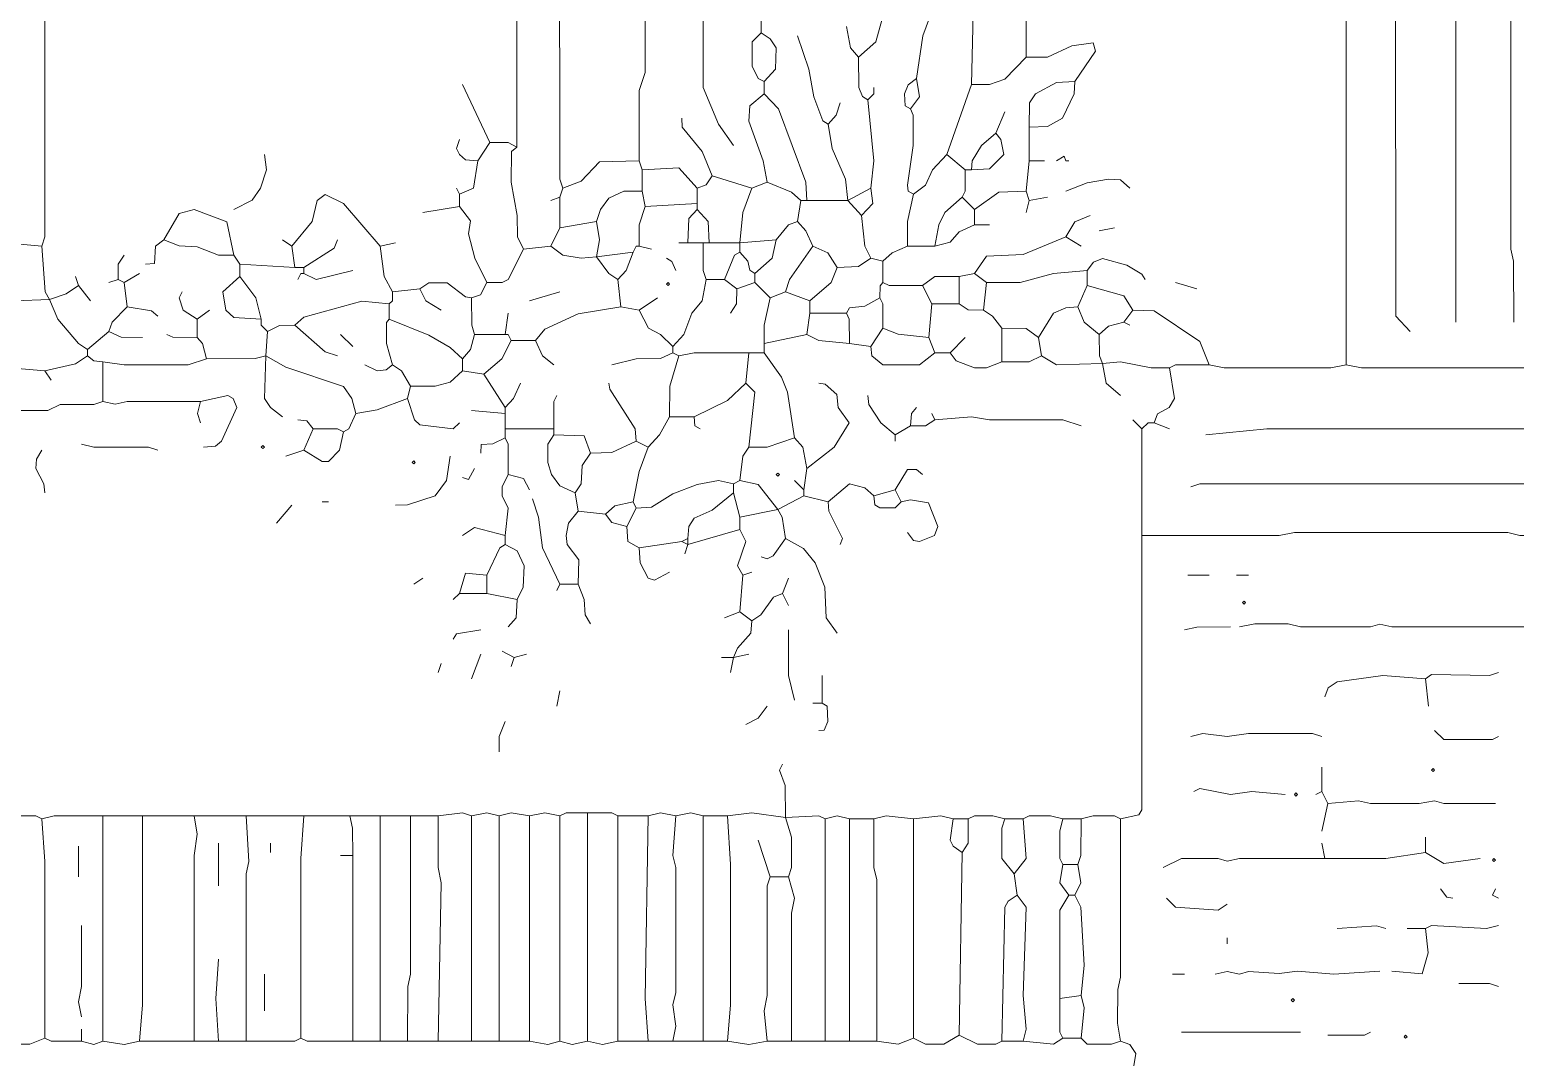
# Model space of a CAD drawing. Header units: millimetres. Extents: x 11 to 20000, y -4 to 8232.
# Drawn here: x 14600 to 16439, y 2940 to 4212 of the extents above; entities that cross this region are included whole.
import ezdxf

# ---------------------------------------------------------------- set-up
doc = ezdxf.new("R2010")
doc.units = ezdxf.units.MM
for name, color, linetype, lineweight, true_color in [('ARCHITECTURE', 7, 'Continuous', 13, 0x000000), ('MASONRY_AND_ARCH', 7, 'Continuous', 13, 0x000000), ('PLANTING', 7, 'Continuous', 13, 0x000000)]:
    doc.layers.add(name, color=color, linetype=linetype, lineweight=lineweight, true_color=true_color)

msp = doc.modelspace()

# ---------------------------------------------------------------- linework, layer by layer
at = {"layer": 'ARCHITECTURE', "color": 7, "lineweight": 13, "true_color": 0x000000}
for points in [[(16229.25905, 3797.13382), (16229.26742, 5693.81606), (16236.80837, 5707.69468), (16255.65611, 5712.51505), (16274.50984, 5701.35747)], [(16436.65158, 3849.925), (16436.50385, 3925.33937), (16432.88733, 3940.42274), (16432.88733, 4347.66256), (16436.65158, 4370.28699), (16432.88733, 4415.53586), (16432.88733, 5252.63993), (16436.64468, 5271.49321), (16436.65158, 5561.83971), (16432.88733, 5584.46414), (16432.87896, 5693.81606)], [(16365.00566, 5652.33778), (16365.00566, 3849.925)], [(15471.3405, 4068.62704), (15452.48869, 4095.02262), (15433.64095, 4140.27149), (15433.63688, 5527.90351)], [(15833.33145, 5531.67421), (15833.48066, 5463.8009), (15840.87477, 5444.94762), (15840.87477, 5245.09762), (15829.56256, 5226.24434), (15833.33145, 4177.9793)], [(15260.181, 4015.8371), (15256.41674, 4027.14932), (15255.20566, 5003.76425), (15226.24434, 5021.57466), (15154.59989, 5051.7345), (15086.72658, 5074.35894), (14943.43891, 5112.9741), (14747.36007, 5146.91075), (14570.13575, 5158.37104)], [(16289.59276, 5101.80995), (16290.79695, 3857.46606), (16308.44649, 3838.61278)], [(14615.38462, 3944.19265), (14619.14887, 3955.50554), (14619.30362, 5075.41437), (14630.46753, 5086.57262), (14630.46753, 5090.3431), (14702.1112, 5090.34966), (14766.21459, 5082.95667)], [(15354.45136, 4049.77376), (15354.59774, 4136.50034), (15361.98405, 4159.12477), (15361.99095, 5049.02002)], [(15199.84729, 4966.06335), (15207.38416, 4943.43891), (15203.76765, 4917.04333), (15202.86459, 4066.36505)], [(16059.57579, 3797.13382), (16078.43326, 3793.36391), (16210.40724, 3793.37014), (16229.25905, 3797.13382)], [(16779.79072, 3797.13382), (16764.70588, 3793.36391), (16248.11652, 3793.37014), (16229.25905, 3797.13382)], [(16055.80882, 3710.40724), (16131.22172, 3717.94208), (17224.73416, 3717.9552), (17236.04638, 3721.71946)], [(16036.95136, 3646.30509), (16048.26357, 3650.06878), (17205.88235, 3650.0819), (17217.19457, 3653.84615)], [(17202.10973, 3589.74333), (16926.84955, 3589.7371), (16904.22511, 3585.97285), (16843.8914, 3586.12059), (16828.80656, 3589.7371), (16530.92195, 3589.7371), (16508.29751, 3585.97285), (16444.19118, 3586.12059), (16429.11199, 3589.7371), (16165.15837, 3589.7371), (16146.30656, 3585.97907), (15976.62138, 3585.97285)]]:
    msp.add_lwpolyline(points, dxfattribs=at)
at = {"layer": 'MASONRY_AND_ARCH', "color": 7, "lineweight": 13, "true_color": 0x000000}
for points in [[(16093.51244, 3536.95351), (16108.59729, 3536.95351)], [(16693.05995, 3469.07998), (16670.43552, 3469.07998), (16598.79525, 3469.07998), (16561.08597, 3469.07998), (16546.00113, 3469.07998), (16515.8371, 3476.61493), (16459.27602, 3472.85068), (16285.82014, 3472.8569), (16270.74095, 3476.325), (16259.42873, 3473.00532), (16172.69796, 3472.8569), (16157.61878, 3476.47342), (16116.13688, 3476.61493), (16097.28507, 3472.85068)], [(16202.86765, 3386.12342), (16206.79072, 3397.42941), (16217.94683, 3404.82274), (16274.50792, 3412.5129), (16327.30204, 3408.74785)], [(16327.30204, 3408.74785), (16334.84853, 3414.04219), (16406.48756, 3412.52534), (16417.79977, 3416.28959)], [(16331.069, 3374.8112), (16327.30204, 3408.74785)], [(16036.95136, 3337.10407), (16052.0362, 3340.87455), (16082.20023, 3337.10407), (16108.59729, 3340.86833), (16187.78281, 3340.86833), (16199.09502, 3337.10407)], [(16338.61425, 3344.64581), (16349.92647, 3333.48824), (16410.25045, 3333.48133), (16417.79977, 3337.10407)], [(16199.09502, 3269.23077), (16199.09502, 3299.39695)], [(16199.09502, 3269.23077), (16191.55543, 3265.46029)], [(16199.09502, 3269.23077), (16206.63462, 3254.14808)], [(16206.63462, 3254.14808), (16199.09502, 3220.21143)], [(16414.02715, 3254.14808), (16349.92647, 3254.29581), (16338.61425, 3257.76391), (16319.75679, 3254.15498), (16259.42873, 3254.29581), (16244.34389, 3257.76391), (16206.63462, 3254.14808)], [(14690.79898, 3239.06459), (14690.79898, 2960.03043)], [(14736.04785, 2960.03043), (14739.8121, 3005.2793), (14739.819, 3239.06482)], [(14803.92115, 3239.06482), (14807.69231, 3216.44016), (14803.92805, 3190.04525), (14803.92115, 2960.03043)], [(14868.02455, 2960.03043), (14868.03145, 3167.42081), (14871.49887, 3182.50351), (14868.02455, 3239.06482)], [(14935.89785, 2963.8009), (14935.90475, 3186.27477), (14939.66776, 3239.06482)], [(15033.93665, 3239.06482), (15033.93665, 2960.03043)], [(15067.8733, 2960.03043), (15068.02104, 3027.90373), (15071.63756, 3042.98643), (15071.64446, 3239.06482)], [(15105.58111, 3239.06482), (15105.72896, 3174.96256), (15109.35102, 3156.1086), (15105.58111, 2960.03043)], [(15147.05882, 2960.03043), (15147.05882, 3239.06459)], [(15180.99548, 3239.06459), (15180.99548, 2960.03043)], [(15218.70475, 3239.06459), (15218.70475, 2960.03043)], [(15256.40837, 2960.03043), (15256.40837, 3239.06459)], [(15290.34502, 3242.83586), (15290.34502, 2960.03043)], [(15328.0543, 2960.03043), (15328.0543, 3239.06459)], [(15365.76357, 2960.03043), (15361.99095, 3012.82025), (15365.76357, 3239.06459)], [(15399.70023, 3239.06459), (15396.22308, 3190.04525), (15399.69186, 3174.96256), (15399.69186, 3020.36199), (15396.22308, 3005.2793), (15399.69186, 2978.8836), (15395.9276, 2960.03043)], [(15433.63688, 3239.06459), (15433.63688, 2960.03043)], [(15463.8009, 3239.06459), (15467.57353, 3178.73303), (15467.56516, 3005.2793), (15463.8009, 2960.03043)], [(15535.44683, 3237.17975), (15542.83869, 3212.66968), (15542.83869, 3174.96256), (15539.2138, 3163.65034)], [(14615.38462, 3235.29412), (14619.14887, 3182.50351), (14619.15577, 2963.8009)], [(15584.46267, 2960.03043), (15584.46267, 3235.29412)], [(15614.63235, 3235.29412), (15614.63235, 2960.03043)], [(15644.79638, 3235.29412), (15644.94412, 3174.96256), (15648.56063, 3159.87907), (15648.569, 2960.03043)], [(15693.81787, 2963.8009), (15693.81787, 3235.29412)], [(15818.25226, 3167.42081), (15833.17817, 3186.27477), (15829.56448, 3235.29412)], [(15950.22624, 2960.03043), (15946.45362, 2982.65486), (15946.60283, 3024.13247), (15950.21934, 3039.21595), (15950.22624, 3235.29412)], [(14660.63348, 3163.65034), (14660.63348, 3201.35747)], [(14834.0879, 3205.12794), (14834.0879, 3152.33812)], [(14898.19005, 3205.12794), (14898.19005, 3193.81572)], [(15501.51018, 3208.89921), (15516.58937, 3163.65034)], [(16199.09502, 3205.12794), (16202.86765, 3186.27477)], [(16327.30204, 3193.81572), (16327.30204, 3212.66968)], [(15000, 3190.04525), (14984.91663, 3190.04525)], [(15000, 3190.04525), (15000, 2960.03043)], [(15750.37896, 2967.57138), (15754.14593, 3193.81572)], [(16003.01471, 3174.96256), (16025.63914, 3186.12704), (16070.88801, 3186.12704), (16082.20023, 3182.79977), (16097.28507, 3186.26855), (16202.86765, 3186.27477)], [(16327.30204, 3193.81572), (16278.28054, 3186.42251), (16202.86765, 3186.27477)], [(16327.30204, 3193.81572), (16349.92647, 3180.07873), (16395.17534, 3186.27477)], [(15512.8224, 2960.03043), (15509.05667, 2997.73756), (15512.81403, 3016.59152), (15512.96878, 3152.33812), (15516.58937, 3163.65034)], [(15539.2138, 3163.65034), (15516.58937, 3163.65034)], [(15542.98643, 2960.03043), (15542.99333, 3118.40147), (15546.74525, 3137.25464), (15539.2138, 3163.65034)], [(15818.25226, 3167.42081), (15822.01923, 3141.0259)], [(15878.58032, 3178.73303), (15874.96663, 3156.1086), (15886.12557, 3141.0259)], [(15878.58032, 3178.73303), (15897.43778, 3178.73303)], [(15893.66516, 3141.0259), (15901.05147, 3156.1086), (15897.43778, 3178.73303)], [(16361.23869, 3137.25464), (16353.69344, 3138.45882), (16346.15385, 3148.56686)], [(16414.02715, 3148.56686), (16410.25452, 3141.0259), (16417.79977, 3137.25464)], [(15803.16742, 2960.03043), (15807.09333, 3125.94242), (15810.86312, 3133.47726), (15822.01923, 3141.0259)], [(15822.01923, 3141.0259), (15833.17817, 3125.94242), (15829.56448, 3016.59152), (15833.32738, 2975.11312), (15829.56448, 2960.03043)], [(15886.12557, 3141.0259), (15874.95973, 3122.17195), (15874.81335, 3012.82025)], [(15893.66516, 3141.0259), (15886.12557, 3141.0259)], [(15893.66516, 3141.0259), (15901.05147, 3125.94242), (15904.97738, 3054.29864), (15901.20475, 3016.59152)], [(16006.78733, 3137.25464), (16018.09955, 3126.09706), (16070.88801, 3122.32658), (16082.20023, 3129.71369)], [(14664.40464, 3103.31799), (14664.2569, 3027.90373), (14660.63348, 3009.04977), (14664.40464, 2990.19581)], [(16278.28054, 3099.54751), (16266.96833, 3103.02183), (16217.94683, 3099.54751)], [(16285.82014, 3046.7569), (16323.16765, 3043.35509), (16330.77489, 3069.38133), (16327.30204, 3099.54751)], [(16304.6776, 3099.54751), (16327.30204, 3099.54751)], [(16417.79977, 3103.31799), (16402.71493, 3099.55373), (16334.84853, 3103.17025), (16327.30204, 3099.54751)], [(16082.20023, 3080.69355), (16082.20023, 3088.23529)], [(14834.0879, 3061.84038), (14830.61222, 3012.82025), (14834.0879, 2960.03043)], [(14890.64898, 3042.98643), (14890.64898, 2997.73756)], [(16014.32692, 3042.98643), (16029.41176, 3042.98643)], [(16270.74095, 3046.7569), (16214.17986, 3042.98643), (16168.931, 3046.75068), (16146.30656, 3044.03586), (16108.59729, 3046.60226), (16097.28507, 3043.28258), (16082.20023, 3046.60226), (16067.12104, 3042.98643)], [(15901.20475, 3016.59152), (15874.81335, 3012.82025)], [(15901.20475, 3016.59152), (15904.97738, 3001.50803), (15901.20475, 2963.8009)], [(16417.79977, 3027.90373), (16406.48756, 3031.52647), (16368.77828, 3031.67421)], [(15874.81335, 3012.82025), (15874.95973, 2971.34887), (15878.58032, 2963.8009)], [(14570.13575, 2960.03043), (14577.68371, 2956.4069), (14600.30124, 2956.40769), (14619.15577, 2963.8009)], [(14619.15577, 2963.8009), (14626.70373, 2960.17817), (14664.40464, 2960.03043)], [(14664.40464, 2975.11312), (14664.40464, 2960.03043)], [(14690.79898, 2960.03043), (14679.48676, 2956.26606), (14664.40464, 2960.03043)], [(14736.04785, 2960.03043), (14717.19457, 2956.25916), (14690.79898, 2960.03043)], [(14736.04785, 2960.03043), (14803.92115, 2960.03043)], [(14834.0879, 2960.03043), (14803.92115, 2960.03043)], [(14868.02455, 2960.03043), (14834.0879, 2960.03043)], [(14868.02455, 2960.03043), (14928.34864, 2960.17817), (14935.89785, 2963.8009)], [(14935.89785, 2963.8009), (14943.44581, 2960.17817), (15000, 2960.03043)], [(15000, 2960.03043), (15033.93665, 2960.03043)], [(15067.8733, 2960.03043), (15033.93665, 2960.03043)], [(15067.8733, 2960.03043), (15105.58111, 2960.03043)], [(15147.05882, 2960.03043), (15105.58111, 2960.03043)], [(15147.05882, 2960.03043), (15180.99548, 2960.03043)], [(15180.99548, 2960.03043), (15218.70475, 2960.03043)], [(15256.40837, 2960.03043), (15241.32919, 2956.25916), (15218.70475, 2960.03043)], [(15256.40837, 2960.03043), (15271.49321, 2956.25916), (15290.34502, 2960.03043)], [(15328.0543, 2960.03043), (15309.20249, 2956.25916), (15290.34502, 2960.03043)], [(15328.0543, 2960.03043), (15365.76357, 2960.03043)], [(15395.9276, 2960.03043), (15365.76357, 2960.03043)], [(15395.9276, 2960.03043), (15433.63688, 2960.03043)], [(15433.63688, 2960.03043), (15463.8009, 2960.03043)], [(15512.8224, 2960.03043), (15490.19796, 2956.25916), (15463.8009, 2960.03043)], [(15512.8224, 2960.03043), (15542.98643, 2960.03043)], [(15542.98643, 2960.03043), (15584.46267, 2960.03043)], [(15584.46267, 2960.03043), (15614.63235, 2960.03043)], [(15614.63235, 2960.03043), (15648.569, 2960.03043)], [(15693.81787, 2963.8009), (15674.96041, 2956.40769), (15648.569, 2960.03043)], [(15750.37896, 2967.57138), (15731.52149, 2956.4138), (15708.89706, 2956.40769), (15693.81787, 2963.8009)], [(15803.16742, 2960.03043), (15795.61946, 2956.4069), (15773.00339, 2956.4069), (15750.37896, 2967.57138)], [(15803.16742, 2960.03043), (15829.56448, 2960.03043)], [(15829.56448, 2960.03043), (15867.2681, 2956.4138), (15878.58032, 2963.8009)], [(15901.20475, 2963.8009), (15878.58032, 2963.8009)], [(15901.20475, 2963.8009), (15908.75407, 2956.4138), (15938.91403, 2956.4069), (15950.22624, 2960.03043)], [(15960.33428, 2892.16335), (15968.91787, 2944.94695), (15961.53156, 2956.10452), (15950.22624, 2960.03043)], [(16172.69796, 2971.34265), (16025.63914, 2971.34265)], [(16259.42873, 2971.34265), (16251.87941, 2967.71912), (16206.63462, 2967.57138)]]:
    msp.add_lwpolyline(points, dxfattribs=at)
for points in [[(16101.05577, 3503.01663), (16102.94118, 3504.90192), (16104.82658, 3503.01663), (16102.94118, 3501.13122)], [(16334.84163, 3295.6259), (16336.72704, 3297.51131), (16338.61233, 3295.6259), (16336.72704, 3293.74061)], [(16165.15837, 3265.46007), (16167.04378, 3267.34536), (16168.92907, 3265.46007), (16167.04378, 3263.57466)], [(16410.25645, 3184.38914), (16412.14174, 3186.27455), (16414.02715, 3184.38914), (16412.14174, 3182.50373)], [(16161.38767, 3010.93518), (16163.27296, 3012.82048), (16165.15837, 3010.93518), (16163.27296, 3009.04977)], [(16300.90498, 2965.68631), (16302.79038, 2967.57161), (16304.67568, 2965.68631), (16302.79038, 2963.8009)]]:
    msp.add_lwpolyline(points, close=True, dxfattribs=at)
at = {"layer": 'PLANTING', "color": 7, "lineweight": 13, "true_color": 0x000000}
for points in [[(15765.45814, 4317.49581), (15769.23077, 4302.41369), (15765.45814, 4144.04265)], [(15505.27715, 4208.1448), (15505.42636, 4283.4052), (15509.04977, 4287.33032)], [(15625.94457, 4177.9793), (15647.36346, 4196.83258), (15660.9362, 4245.8526), (15686.27262, 4279.78925)], [(15716.44231, 4234.54038), (15705.27647, 4204.37364), (15697.58484, 4151.58371)], [(15625.94457, 4177.9793), (15615.82817, 4189.29152), (15610.85973, 4215.68586)], [(15505.27715, 4208.1448), (15494.12104, 4196.83258), (15494.11414, 4166.66708), (15501.64819, 4151.73835), (15509.04977, 4147.81256)], [(15505.27715, 4208.1448), (15516.58529, 4200.59683), (15523.97851, 4189.29152), (15522.92907, 4162.89593), (15509.04977, 4147.81256)], [(15550.52602, 4204.37364), (15564.56143, 4162.89593), (15570.43846, 4128.95928), (15581.89152, 4098.94774), (15588.23529, 4095.02262)], [(15833.33145, 4177.9793), (15859.72851, 4178.12715), (15889.89253, 4191.86414), (15916.13631, 4195.62183), (15918.99751, 4185.52036), (15893.66516, 4147.81256)], [(15625.94457, 4177.9793), (15626.09095, 4140.27149), (15630.76244, 4129.11391), (15637.25679, 4125.18812)], [(15833.33145, 4177.9793), (15806.94005, 4150.68857), (15788.08258, 4144.1905), (15765.45814, 4144.04265)], [(15169.68326, 4072.39819), (15135.74661, 4144.04265)], [(15509.04977, 4147.81256), (15509.04977, 4132.73043)], [(15644.79638, 4140.27149), (15644.79638, 4132.73043), (15637.25679, 4125.18812)], [(15690.04525, 4113.8759), (15683.70147, 4117.8017), (15682.65204, 4132.73043), (15687.33043, 4143.89423), (15697.58484, 4151.58371)], [(15690.04525, 4113.8759), (15701.20419, 4128.95928), (15697.58484, 4151.58371)], [(15735.29412, 4057.31482), (15765.45814, 4144.04265)], [(15893.66516, 4147.81256), (15871.04072, 4146.75645), (15844.65204, 4132.57545), (15837.25735, 4121.41821), (15837.10407, 4091.25147)], [(15893.66516, 4147.81256), (15892.60882, 4132.73043), (15878.43394, 4102.57059), (15859.72851, 4092.30192), (15837.10407, 4091.25147)], [(15512.8224, 4023.37817), (15508.00034, 4049.77376), (15490.20204, 4098.79378), (15491.40068, 4117.64706), (15509.04977, 4132.73043)], [(15561.83824, 4000.75373), (15560.79152, 4023.37817), (15526.70577, 4113.8759), (15509.04977, 4132.73043)], [(15603.32014, 4121.41821), (15598.3517, 4106.33484), (15588.23529, 4095.02262)], [(15641.02376, 4015.8371), (15644.78948, 4049.77376), (15637.25679, 4125.18812)], [(15407.23982, 4102.56369), (15407.53529, 4091.25147), (15432.57907, 4061.08597), (15444.9491, 4030.92048)], [(15690.04525, 4113.8759), (15693.66867, 4106.32862), (15693.66867, 4068.62704), (15686.281, 4019.60826), (15687.47127, 4012.22093), (15693.81787, 4008.29604)], [(15806.94005, 4110.106), (15795.62783, 4083.71041)], [(15612.74321, 4000.75373), (15609.80339, 4027.14932), (15593.0629, 4064.85713), (15588.23529, 4095.02262)], [(15765.45814, 4038.46154), (15766.65814, 4049.77376), (15777.82817, 4068.62704), (15795.62783, 4083.71041)], [(15765.45814, 4038.46154), (15788.08258, 4039.66606), (15805.72624, 4057.31482), (15801.97715, 4076.16244), (15795.62783, 4083.71041)], [(15837.10407, 4049.77376), (15837.10407, 4091.25147)], [(15154.59989, 4049.77376), (15139.51776, 4050.97828), (15132.13009, 4057.32172), (15128.50803, 4064.85645), (15131.97545, 4076.16934)], [(15154.59989, 4049.77376), (15169.68326, 4072.39819)], [(15202.86459, 4066.36505), (15192.41957, 4072.16131), (15169.68326, 4072.39819)], [(15202.86459, 4066.36505), (15196.34536, 4060.99038), (15196.2267, 4023.37817), (15203.47217, 3981.90045), (15203.76765, 3955.50486), (15211.1595, 3940.42274)], [(14852.94118, 3989.44152), (14875.41787, 4000.90871), (14885.82839, 4015.8371), (14893.22161, 4038.46154), (14890.64898, 4057.31482)], [(15131.97545, 4008.29604), (15149.6259, 4015.98518), (15154.59989, 4049.77376)], [(15354.45136, 4049.77376), (15305.42986, 4048.56923), (15282.79853, 4024.43484), (15260.181, 4015.8371)], [(15354.45136, 4049.77376), (15358.21833, 4038.46154)], [(15735.29412, 4057.31482), (15717.49729, 4038.46154), (15708.74378, 4019.60826), (15693.81787, 4008.29604)], [(15735.29412, 4057.31482), (15757.91855, 4038.46154)], [(15837.10407, 4049.77376), (15833.33145, 4012.06595)], [(15837.10407, 4049.77376), (15855.95588, 4049.77376)], [(15871.04072, 4049.77376), (15880.46946, 4055.42986), (15882.35294, 4049.77376), (15886.12557, 4049.77376)], [(15426.09163, 4015.8371), (15403.46312, 4041.02794), (15358.21833, 4038.46154)], [(15358.21833, 4038.46154), (15358.21833, 4012.06595)], [(15444.9491, 4030.92048), (15437.39977, 4019.76222), (15426.09163, 4015.8371)], [(15444.9491, 4030.92048), (15493.96493, 4015.8371)], [(15754.14593, 4004.52489), (15757.77081, 4012.07285), (15757.91855, 4038.46154)], [(15765.45814, 4038.46154), (15757.91855, 4038.46154)], [(15961.53846, 4015.8371), (15950.22624, 4025.94514), (15935.1414, 4027.00124), (15908.75, 4022.32274), (15882.35294, 4012.06595)], [(14924.58563, 3944.19265), (14949.78269, 3974.35939), (14955.95532, 4000.74751), (14966.06335, 4007.99265), (14988.68778, 3996.83541), (15033.93665, 3944.19265)], [(15131.97545, 4008.29604), (15128.20554, 4015.8371)], [(15131.97545, 4008.29604), (15131.97545, 3993.21267)], [(15256.40837, 4004.52489), (15260.181, 4015.8371)], [(15358.21833, 4012.06595), (15335.59389, 4011.9181), (15316.88982, 4003.46821), (15306.4793, 3989.44152), (15301.65724, 3974.35939)], [(15361.99095, 3993.21267), (15358.21833, 4012.06595)], [(15426.09163, 4015.8371), (15426.09163, 3996.98382)], [(15478.88575, 3947.9638), (15482.80192, 3985.67161), (15493.96493, 4015.8371)], [(15512.8224, 4023.37817), (15493.96493, 4015.8371)], [(15554.29864, 4000.75373), (15542.98643, 4011.01052), (15512.8224, 4023.37817)], [(15612.74321, 4000.75373), (15641.02376, 4015.8371)], [(15629.71154, 3981.90045), (15643.59219, 3996.98382), (15641.02376, 4015.8371)], [(15686.27262, 3944.19265), (15686.42183, 3974.35939), (15693.81787, 4008.29604)], [(15833.33145, 4012.06595), (15799.3948, 4011.00984), (15769.23077, 3989.44152)], [(15837.10407, 4000.75373), (15833.33145, 4012.06595)], [(14766.21459, 3951.73495), (14785.21561, 3984.61493), (14803.92115, 3989.29367), (14844.20158, 3974.20441), (14852.94118, 3932.88043)], [(15086.72658, 3985.67161), (15131.97545, 3993.21267)], [(15131.97545, 3993.21267), (15145.64615, 3975.19457), (15143.43541, 3959.27602), (15150.98473, 3929.11052), (15165.9121, 3898.94378)], [(15245.09615, 4000.75373), (15256.40837, 4004.52489)], [(15256.40837, 4004.52489), (15256.40837, 3966.81708)], [(15361.99095, 3993.21267), (15354.59774, 3970.58824), (15354.45136, 3944.19265)], [(15361.99095, 3993.21267), (15426.09163, 3996.98382)], [(15414.77941, 3947.9638), (15415.83722, 3978.1293), (15426.09163, 3989.44152)], [(15426.09163, 3989.44152), (15426.09163, 3996.98382)], [(15441.17647, 3947.9638), (15439.97229, 3974.35939), (15426.09163, 3989.44152)], [(15554.29864, 4000.75373), (15550.52602, 3974.35939)], [(15554.29864, 4000.75373), (15561.83824, 4000.75373)], [(15612.74321, 4000.75373), (15561.83824, 4000.75373)], [(15612.74321, 4000.75373), (15629.71154, 3981.90045)], [(15720.20928, 3944.19265), (15725.03824, 3970.58824), (15732.5793, 3985.67161), (15754.14593, 4004.52489)], [(15754.14593, 4004.52489), (15769.23077, 3989.44152)], [(15769.23077, 3970.58824), (15769.23077, 3989.44152)], [(15837.10407, 4000.75373), (15833.33145, 3985.67161)], [(15859.72851, 4004.52489), (15837.10407, 4000.75373)], [(15256.40837, 3966.81708), (15301.65724, 3974.35939)], [(15301.65724, 3930.99548), (15305.42986, 3951.73495), (15301.65724, 3974.35939)], [(15524.13462, 3951.73495), (15539.36437, 3970.4336), (15550.52602, 3974.35939)], [(15569.38348, 3944.19265), (15560.78326, 3963.04649), (15550.52602, 3974.35939)], [(15641.02376, 3929.11052), (15633.6319, 3944.19265), (15629.71154, 3981.90045)], [(15912.51697, 3981.90045), (15893.67206, 3974.20441), (15882.35294, 3955.50486)], [(15245.09615, 3944.19265), (15256.40837, 3966.81708)], [(15720.20928, 3944.19265), (15739.05837, 3949.16143), (15750.52534, 3961.84932), (15769.23077, 3970.58824)], [(15769.23077, 3970.58824), (15788.08258, 3970.58824)], [(15882.35294, 3955.50486), (15829.56448, 3933.93088), (15784.31561, 3931.67658), (15769.23077, 3910.256)], [(15901.20475, 3944.19265), (15882.35294, 3955.50486)], [(15923.82919, 3963.04717), (15942.68665, 3966.81708)], [(14570.13575, 3947.9638), (14615.38462, 3944.19265)], [(14615.38462, 3944.19265), (14619.37817, 3887.56459), (14624.81188, 3878.20554)], [(14766.21459, 3951.73495), (14756.10656, 3944.0448), (14754.53371, 3922.77296), (14743.59016, 3921.56821)], [(14766.21459, 3951.73495), (14785.06787, 3944.34106), (14807.69231, 3943.1431), (14834.0879, 3933.02885), (14852.94118, 3932.88043)], [(14924.58563, 3944.19265), (14913.27342, 3951.73495)], [(14924.58563, 3944.19265), (14928.35554, 3917.7983)], [(14981.14672, 3951.73495), (14977.22093, 3941.47817), (14939.66776, 3917.7983)], [(15033.93665, 3944.19265), (15052.78993, 3947.9638)], [(15033.93665, 3944.19265), (15038.76425, 3906.48609), (15049.02002, 3887.63156)], [(15165.9121, 3898.94378), (15184.7681, 3899.09876), (15192.30079, 3902.86957), (15211.1595, 3940.42274)], [(15245.09615, 3944.19265), (15211.1595, 3940.42274)], [(15245.09615, 3944.19265), (15260.181, 3933.03541), (15282.80543, 3929.25837), (15301.65724, 3930.99548)], [(15301.65724, 3930.99548), (15346.90611, 3936.65158)], [(15328.0543, 3902.71493), (15338.1707, 3914.02715), (15346.90611, 3936.65158)], [(15354.45136, 3944.19265), (15350.67873, 3944.19265), (15346.90611, 3936.65158)], [(15354.45136, 3944.19265), (15369.53054, 3940.42274)], [(15414.77941, 3947.9638), (15403.46719, 3947.9638)], [(15414.77941, 3947.9638), (15433.63688, 3947.9638)], [(15441.17647, 3947.9638), (15433.63688, 3947.9638)], [(15437.40385, 3902.71493), (15433.78326, 3914.02715), (15433.63688, 3947.9638)], [(15441.17647, 3947.9638), (15478.88575, 3947.9638)], [(15478.88575, 3936.65158), (15472.3914, 3932.72647), (15460.02828, 3902.71493)], [(15478.88575, 3947.9638), (15524.13462, 3951.73495)], [(15478.88575, 3936.65158), (15478.88575, 3947.9638)], [(15478.88575, 3936.65158), (15488.99242, 3925.33937), (15491.39378, 3914.18179), (15497.73756, 3910.256)], [(15497.73756, 3910.256), (15519.15781, 3929.11052), (15524.13462, 3951.73495)], [(15569.38348, 3944.19265), (15540.41244, 3902.71493), (15535.44683, 3887.63156)], [(15569.38348, 3944.19265), (15588.08756, 3935.59491), (15599.54751, 3917.7983)], [(15686.27262, 3944.19265), (15667.42081, 3935.59559), (15656.1086, 3925.33937)], [(15686.27262, 3944.19265), (15720.20928, 3944.19265)], [(14717.19457, 3932.88043), (14709.80826, 3921.56821), (14709.65351, 3902.71493)], [(14860.48224, 3921.56821), (14852.94118, 3932.88043)], [(14860.48224, 3921.56821), (14928.35554, 3917.7983)], [(14860.48224, 3921.56821), (14860.48224, 3906.48609)], [(14939.66776, 3917.7983), (14928.35554, 3917.7983)], [(14939.66776, 3910.256), (14939.66776, 3917.7983)], [(15328.0543, 3902.71493), (15316.88982, 3910.2629), (15301.65724, 3930.99548)], [(15399.70023, 3914.02715), (15394.73733, 3925.18473), (15388.38801, 3929.11052)], [(15599.54751, 3917.7983), (15591.85735, 3898.94446), (15565.61086, 3876.31934)], [(15641.02376, 3929.11052), (15625.94457, 3918.85441), (15599.54751, 3917.7983)], [(15656.1086, 3925.33937), (15641.02376, 3929.11052)], [(15656.1086, 3925.33937), (15656.1086, 3898.94378)], [(15908.75, 3914.02715), (15916.43733, 3924.28269), (15927.60181, 3928.81403), (15957.76584, 3920.37093), (15976.46719, 3909.20679), (15980.39027, 3902.71493)], [(14660.63348, 3895.17387), (14656.86233, 3906.48609)], [(14698.34129, 3898.94378), (14709.65351, 3902.71493)], [(14717.19457, 3898.94378), (14709.65351, 3902.71493)], [(14717.19457, 3898.94378), (14736.04785, 3910.256)], [(14720.96572, 3868.77828), (14717.19457, 3898.94378)], [(14886.87783, 3853.69491), (14852.94118, 3855.94921), (14842.83314, 3865.00781), (14839.20962, 3887.48371), (14860.48224, 3906.48609)], [(14886.87783, 3853.69491), (14880.23167, 3880.0905), (14860.48224, 3906.48609)], [(14939.66776, 3910.256), (14935.89785, 3910.256), (14932.1267, 3902.71493)], [(14939.66776, 3910.256), (14954.75113, 3902.86957), (15000, 3914.02715)], [(15147.05882, 3880.0905), (15139.51086, 3881.29502), (15116.89333, 3898.78982), (15094.26889, 3898.78982), (15082.95667, 3891.40271)], [(15165.9121, 3898.94378), (15158.2233, 3884.01561), (15147.05882, 3880.0905)], [(15328.0543, 3902.71493), (15331.82692, 3868.77828)], [(15437.40385, 3902.71493), (15432.43133, 3876.31934), (15419.60837, 3861.23722), (15409.81244, 3834.84163), (15395.9276, 3819.75826)], [(15437.40385, 3902.71493), (15460.02828, 3902.71493)], [(15475.11312, 3891.40271), (15460.02828, 3902.71493)], [(15497.73756, 3898.94378), (15475.11312, 3891.40271)], [(15497.73756, 3898.94378), (15497.73756, 3910.256)], [(15497.73756, 3898.94378), (15516.58937, 3880.0905)], [(15656.1086, 3898.94378), (15652.48518, 3895.01889), (15652.33597, 3880.0905)], [(15705.13009, 3895.17387), (15663.65656, 3895.32172), (15656.1086, 3898.94378)], [(15750.37896, 3906.48609), (15720.20928, 3906.33111), (15705.13009, 3895.17387)], [(15750.37896, 3906.48609), (15769.23077, 3910.256)], [(15750.37896, 3906.48609), (15750.37896, 3872.54943)], [(15784.31561, 3898.94378), (15769.23077, 3910.256)], [(15784.31561, 3898.94378), (15780.54299, 3865.00713)], [(15784.31561, 3898.94378), (15825.79186, 3899.09219), (15867.2681, 3910.10814), (15908.75, 3914.02715)], [(15908.75, 3914.02715), (15908.75, 3895.17387)], [(16018.09955, 3898.94378), (16044.49661, 3891.40271)], [(14624.81188, 3878.20554), (14645.55011, 3885.05238), (14660.63348, 3895.17387)], [(14660.63348, 3895.17387), (14675.71686, 3876.31934)], [(14807.69231, 3853.69491), (14790.03631, 3865.01403), (14785.36335, 3880.08428), (14788.83903, 3887.63156)], [(15049.02002, 3887.63156), (15049.02002, 3876.31934), (15045.24887, 3872.54943)], [(15049.02002, 3887.63156), (15082.95667, 3891.40271)], [(15109.35102, 3865.00713), (15090.64548, 3876.32624), (15082.95667, 3891.40271)], [(15150.82998, 3834.84163), (15147.20656, 3846.15385), (15147.05882, 3880.0905)], [(15218.70475, 3876.31934), (15256.40837, 3887.63156)], [(15354.45136, 3865.00713), (15377.07579, 3880.0905)], [(15467.57353, 3861.23722), (15474.95984, 3872.54943), (15475.11312, 3891.40271)], [(15509.04977, 3823.52941), (15509.19751, 3846.15385), (15516.58937, 3880.0905)], [(15535.44683, 3887.63156), (15516.58937, 3880.0905)], [(15535.44683, 3887.63156), (15565.61086, 3876.31934)], [(15610.85973, 3861.23722), (15614.78563, 3867.58066), (15633.48416, 3869.83495), (15652.33597, 3880.0905)], [(15656.1086, 3842.38269), (15655.96086, 3872.54253), (15652.33597, 3880.0905)], [(15705.13009, 3895.17387), (15716.44231, 3872.54943)], [(15897.43778, 3868.77828), (15908.75, 3895.17387)], [(15965.31109, 3865.00713), (15953.9905, 3882.66346), (15908.75, 3895.17387)], [(14624.81188, 3878.20554), (14581.44796, 3876.31934)], [(14671.9457, 3815.98835), (14660.78122, 3823.53563), (14635.29423, 3853.69491), (14624.81188, 3878.20554)], [(14720.96572, 3868.77828), (14702.26584, 3849.925), (14698.34129, 3838.61278)], [(14720.96572, 3868.77828), (14751.12432, 3863.80984), (14758.67229, 3857.46606)], [(14807.69231, 3853.69491), (14822.77568, 3865.00713)], [(14928.35554, 3846.15385), (14939.66776, 3856.26188), (15011.31222, 3876.17149), (15045.24887, 3872.54943)], [(15045.24887, 3853.69491), (15045.24887, 3872.54943)], [(15192.30769, 3861.23722), (15188.53507, 3834.84163)], [(15226.24434, 3827.30057), (15237.55656, 3841.32658), (15279.03281, 3860.18676), (15331.82692, 3868.77828)], [(15331.82692, 3868.77828), (15354.45136, 3865.00713)], [(15354.45136, 3865.00713), (15365.90995, 3842.53767), (15380.84276, 3834.68699), (15395.9276, 3819.75826)], [(15561.83824, 3834.84163), (15565.61086, 3861.23722)], [(15565.61086, 3861.23722), (15565.61086, 3876.31934)], [(15610.85973, 3861.23722), (15565.61086, 3861.23722)], [(15614.63235, 3823.52941), (15614.48314, 3853.68869), (15610.85973, 3861.23722)], [(15716.44231, 3872.54943), (15712.66968, 3831.07048)], [(15716.44231, 3872.54943), (15750.37896, 3872.54943)], [(15780.54299, 3865.00713), (15761.69118, 3865.1621), (15750.37896, 3872.54943)], [(15780.54299, 3865.00713), (15791.8483, 3857.45984), (15803.16742, 3842.38269)], [(15897.43778, 3868.77828), (15882.35294, 3867.72851), (15867.27647, 3861.08224), (15848.41629, 3831.07048)], [(15897.43778, 3868.77828), (15905.13066, 3849.925), (15923.82919, 3834.84163)], [(15953.99887, 3849.925), (15965.31109, 3865.00713)], [(16059.57579, 3797.13382), (16048.11719, 3826.25011), (15991.70249, 3863.95102), (15965.31109, 3865.00713)], [(14807.69231, 3831.07048), (14807.69231, 3853.69491)], [(14894.41889, 3838.61278), (14886.87783, 3846.15385), (14886.87783, 3853.69491)], [(14928.35554, 3846.15385), (14909.50226, 3845.99921), (14894.41889, 3838.61278)], [(14928.35554, 3846.15385), (14966.06335, 3813.27387), (14981.14672, 3808.44604)], [(15049.02002, 3797.13382), (15041.62545, 3823.52941), (15041.62545, 3849.77002), (15045.24887, 3853.69491)], [(15045.24887, 3853.69491), (15094.26889, 3833.79186), (15120.66324, 3818.70283), (15135.74661, 3804.67613)], [(15656.1086, 3842.38269), (15641.02376, 3819.75826)], [(15656.1086, 3842.38269), (15674.96041, 3834.98971), (15712.66968, 3831.07048)], [(15848.41629, 3831.07048), (15833.33145, 3842.22873), (15803.16742, 3842.38269)], [(15803.16742, 3800.90498), (15803.16742, 3842.38269)], [(15953.99887, 3849.925), (15935.1414, 3844.95622), (15923.82919, 3834.84163)], [(15953.99887, 3849.925), (15961.53846, 3846.15385)], [(14671.9457, 3815.98835), (14698.34129, 3838.61278)], [(14739.819, 3831.07048), (14713.42342, 3831.22545), (14698.34129, 3838.61278)], [(14769.9845, 3834.84163), (14777.53371, 3831.21889), (14807.69231, 3831.07048)], [(14819.00452, 3804.67613), (14814.03609, 3823.52319), (14807.69231, 3831.07048)], [(14892.53394, 3808.44604), (14894.41889, 3838.61278)], [(15000, 3819.75826), (14984.91663, 3834.84163)], [(15135.74661, 3804.67613), (15145.86165, 3815.98835), (15150.82998, 3834.84163)], [(15150.82998, 3834.84163), (15188.53507, 3834.84163)], [(15196.08032, 3827.30057), (15184.61753, 3804.68235), (15162.14219, 3785.82161)], [(15196.08032, 3827.30057), (15192.30769, 3834.84163), (15188.53507, 3834.84163)], [(15226.24434, 3827.30057), (15196.08032, 3827.30057)], [(15226.24434, 3827.30057), (15234.84174, 3808.44672), (15248.86878, 3797.13382)], [(15509.04977, 3823.52941), (15561.83824, 3834.84163)], [(15614.63235, 3823.52941), (15576.92308, 3827.44842), (15561.83824, 3834.84163)], [(15720.20928, 3812.21719), (15712.66968, 3831.07048)], [(15757.91855, 3831.07048), (15739.06674, 3812.21719)], [(15852.18891, 3808.44604), (15848.41629, 3831.07048)], [(15927.60181, 3799.02002), (15923.97839, 3808.37907), (15923.82919, 3834.84163)], [(14619.15577, 3789.59276), (14656.86233, 3798.33857), (14671.9457, 3808.44604)], [(14671.9457, 3815.98835), (14671.9457, 3808.44604)], [(14690.79898, 3800.90498), (14679.49367, 3802.1026), (14671.9457, 3808.44604)], [(14819.00452, 3804.67613), (14879.33959, 3804.82398), (14892.53394, 3808.44604)], [(14913.27342, 3733.03167), (14898.19695, 3744.35011), (14890.80373, 3755.65611), (14892.53394, 3808.44604)], [(15003.77115, 3736.80283), (14998.79581, 3755.65611), (14988.47376, 3770.37704), (14917.04333, 3794.41312), (14892.53394, 3808.44604)], [(15395.9276, 3812.21719), (15380.84276, 3804.83009), (15350.67873, 3804.52771), (15320.51471, 3797.13382)], [(15403.46719, 3808.44604), (15392.30419, 3770.73948), (15392.15498, 3733.03167)], [(15395.9276, 3812.21719), (15395.9276, 3819.75826)], [(15403.46719, 3808.44604), (15395.9276, 3812.21719)], [(15403.46719, 3808.44604), (15422.32466, 3812.06912), (15490.19796, 3812.21719)], [(15486.42534, 3774.50939), (15490.19796, 3812.21719)], [(15490.19796, 3812.21719), (15509.04977, 3812.21719)], [(15509.04977, 3823.52941), (15509.04977, 3812.21719)], [(15546.75905, 3706.63609), (15538.15882, 3763.19717), (15530.48394, 3782.0517), (15509.04977, 3812.21719)], [(15614.63235, 3823.52941), (15641.02376, 3819.75826)], [(15720.20928, 3812.21719), (15701.35747, 3797.2888), (15656.1086, 3797.2888), (15642.2293, 3808.44604), (15641.02376, 3819.75826)], [(15720.20928, 3812.21719), (15739.06674, 3812.21719)], [(15803.16742, 3800.90498), (15784.31561, 3793.51176), (15769.23077, 3793.51176), (15746.61324, 3801.96165), (15739.06674, 3812.21719)], [(15852.18891, 3808.44604), (15837.10407, 3801.05962), (15803.16742, 3800.90498)], [(15852.18891, 3808.44604), (15871.04072, 3797.28224), (15927.60181, 3799.02002)], [(14619.15577, 3789.59276), (14532.42794, 3797.13382)], [(14626.69683, 3778.28054), (14619.15577, 3789.59276)], [(14690.79898, 3800.90498), (14717.19457, 3797.14072), (14796.38009, 3797.14072), (14819.00452, 3804.67613)], [(14690.79898, 3800.90498), (14690.79898, 3751.88495)], [(15015.08337, 3797.13382), (15030.1655, 3789.59898), (15041.47081, 3790.79038), (15049.02002, 3797.13382)], [(15049.02002, 3797.13382), (15060.1845, 3789.58654), (15071.64446, 3770.73948)], [(15135.74661, 3789.59276), (15120.65769, 3775.71414), (15101.80995, 3770.88733), (15071.64446, 3770.73948)], [(15135.74661, 3789.59276), (15135.74661, 3804.67613)], [(15135.74661, 3789.59276), (15162.14219, 3785.82161)], [(16010.55995, 3793.36391), (15987.93552, 3793.51176), (15950.22624, 3800.7569), (15927.60181, 3799.02002)], [(15927.60181, 3799.02002), (15932.42941, 3774.50939), (15950.22624, 3759.42726)], [(16010.55995, 3793.36391), (16016.89536, 3755.65611), (16010.40939, 3744.49853), (15995.62839, 3736.64785), (15991.70249, 3725.49061)], [(16010.55995, 3793.36391), (16018.10645, 3796.98597), (16059.57579, 3797.13382)], [(15067.8733, 3755.65611), (15071.64446, 3770.73948)], [(15162.14219, 3785.82161), (15188.53507, 3744.34389)], [(15207.39253, 3774.50939), (15198.79231, 3755.65611), (15188.53507, 3744.34389)], [(15316.74208, 3774.50939), (15317.94627, 3766.9621), (15349.6224, 3717.9483), (15350.67873, 3702.86618)], [(15486.42534, 3774.50939), (15463.8009, 3752.94163), (15422.32466, 3733.03167)], [(15486.42534, 3774.50939), (15497.58428, 3763.19717), (15490.19796, 3695.32387)], [(15576.92308, 3774.50939), (15584.47104, 3773.30554), (15599.17885, 3760.26244), (15600.7517, 3744.34389), (15614.32986, 3725.49061), (15595.62851, 3695.32455), (15561.83824, 3668.92952)], [(14690.79898, 3751.88495), (14679.48676, 3748.2629), (14638.00905, 3747.96007), (14622.92568, 3740.72771), (14570.13575, 3740.72115), (14543.74016, 3747.96663), (14528.65803, 3744.34389)], [(14811.46346, 3751.88495), (14720.96572, 3751.87873), (14705.88235, 3748.41097), (14690.79898, 3751.88495)], [(14811.46346, 3751.88495), (14807.84695, 3736.80283), (14811.46346, 3725.49061)], [(14811.46346, 3751.88495), (14845.39321, 3759.27229), (14851.88484, 3755.50147), (14856.4155, 3744.34389), (14837.70305, 3702.8724), (14830.31674, 3696.52862), (14815.23337, 3695.32387)], [(15067.8733, 3755.65611), (15030.1655, 3741.62907), (15003.77115, 3736.80283)], [(15131.97545, 3725.49061), (15124.42749, 3718.10328), (15082.96357, 3722.92398), (15076.61844, 3729.26742), (15067.8733, 3755.65611)], [(15252.6414, 3759.42726), (15249.01652, 3751.87873), (15248.86878, 3717.9483)], [(15671.19344, 3710.40724), (15653.39378, 3725.49061), (15638.4595, 3748.11437), (15637.25679, 3759.42726)], [(15003.77115, 3736.80283), (14995.1793, 3718.10328), (14988.68778, 3714.17839)], [(15188.53507, 3736.80283), (15147.05882, 3740.57274)], [(15188.53507, 3744.34389), (15188.53507, 3736.80283)], [(15188.53507, 3736.80283), (15188.53507, 3717.9483)], [(15392.15498, 3733.03167), (15379.78778, 3710.40724), (15365.76357, 3695.32387)], [(15422.32466, 3733.03167), (15392.15498, 3733.03167)], [(15422.32466, 3733.03167), (15423.52048, 3721.8741), (15429.86425, 3717.9483)], [(15690.04525, 3721.71946), (15691.24106, 3736.79593), (15697.58484, 3744.34389)], [(15716.44231, 3736.80283), (15720.20928, 3729.26052)], [(15901.20475, 3721.71946), (15878.58032, 3729.11267), (15788.08258, 3729.26742), (15765.45814, 3733.03167), (15720.20928, 3729.26052)], [(14932.1267, 3729.26052), (14943.29118, 3728.05667), (14950.97998, 3717.9483)], [(14950.97998, 3717.9483), (14939.66776, 3691.55396)], [(14988.68778, 3714.17839), (14983.71934, 3691.55396), (14969.8345, 3677.68133), (14962.29219, 3677.53348), (14939.66776, 3691.55396)], [(14950.97998, 3717.9483), (14981.13982, 3717.80045), (14988.68778, 3714.17839)], [(15248.86878, 3717.9483), (15188.53507, 3717.9483)], [(15188.53507, 3706.63609), (15188.53507, 3717.9483)], [(15248.86878, 3710.40724), (15248.86878, 3717.9483)], [(15671.19344, 3710.40724), (15690.04525, 3721.71946)], [(15690.04525, 3721.71946), (15708.89706, 3721.8741), (15720.20928, 3729.26052)], [(15976.6233, 3717.9483), (15965.31109, 3729.26052)], [(15976.6233, 3717.9483), (15976.62138, 3585.97285)], [(15991.70249, 3725.49061), (15984.1629, 3725.49061), (15976.6233, 3717.9483)], [(15991.70249, 3725.49061), (16010.55995, 3717.9483)], [(14664.40464, 3699.09502), (14679.48676, 3695.47229), (14747.36007, 3695.17602), (14758.67229, 3691.55396)], [(15188.53507, 3706.63609), (15173.45588, 3699.24966), (15158.73971, 3698.72636), (15158.37104, 3687.78281)], [(15192.30769, 3661.38722), (15192.15995, 3699.0888), (15188.53507, 3706.63609)], [(15248.86878, 3710.40724), (15241.47557, 3699.09502), (15241.47557, 3676.47059), (15246.14706, 3661.38722), (15256.41674, 3647.36052), (15275.26584, 3638.76278)], [(15294.11765, 3687.78281), (15286.42195, 3709.20271), (15248.86878, 3710.40724)], [(15294.11765, 3687.78281), (15320.51471, 3688.83258), (15350.67873, 3702.86618)], [(15365.76357, 3695.32387), (15354.59774, 3665.15837), (15346.90611, 3627.45057)], [(15365.76357, 3695.32387), (15350.67873, 3702.86618)], [(15478.88575, 3653.84615), (15482.80882, 3684.01165), (15490.19796, 3695.32387)], [(15546.75905, 3706.63609), (15512.8224, 3695.47229), (15490.19796, 3695.32387)], [(15561.83824, 3668.92952), (15557.01346, 3695.32387), (15546.75905, 3706.63609)], [(15671.19344, 3710.40724), (15671.19344, 3702.86618)], [(14619.15577, 3638.76278), (14617.95724, 3650.07568), (14607.9914, 3668.92952), (14608.9, 3680.24106), (14615.38462, 3691.55396)], [(14917.04333, 3684.01165), (14939.66776, 3691.55396)], [(15120.66324, 3684.01165), (15115.83699, 3653.84615), (15101.80995, 3635.14683), (15067.8733, 3623.82851), (15052.78993, 3623.68066)], [(15294.11765, 3687.78281), (15284.00962, 3672.69943), (15282.65215, 3650.07568), (15275.26584, 3638.76278)], [(15135.74661, 3657.61731), (15143.14672, 3655.19808), (15150.82998, 3668.92952)], [(15192.30769, 3661.38722), (15184.91448, 3646.30509), (15184.92138, 3634.99287), (15192.15441, 3619.9095), (15188.53507, 3585.97285)], [(15192.30769, 3661.38722), (15211.15543, 3656.41256), (15218.70475, 3642.53394)], [(15558.07127, 3642.53394), (15561.83824, 3668.92952)], [(15705.13009, 3661.38722), (15697.58077, 3667.73133), (15686.281, 3667.72477), (15671.19344, 3642.53394)], [(15350.67873, 3619.9095), (15369.53054, 3620.96618), (15395.9276, 3637.5655), (15426.09163, 3649.01957), (15452.48869, 3653.83993), (15471.3405, 3650.075)], [(15478.88575, 3653.84615), (15471.3405, 3650.075)], [(15471.3405, 3638.76278), (15471.3405, 3650.075)], [(15526.0181, 3618.02387), (15501.51018, 3649.01889), (15478.88575, 3653.84615)], [(15558.07127, 3642.53394), (15546.75905, 3653.84615)], [(15558.07127, 3642.53394), (15558.07127, 3634.99287)], [(15588.23529, 3627.45057), (15614.63235, 3649.91403), (15633.48416, 3645.10724), (15644.79638, 3634.99287)], [(15671.19344, 3642.53394), (15644.79638, 3634.99287)], [(15678.73303, 3627.45057), (15671.19344, 3642.53394)], [(14905.73111, 3601.05554), (14924.58563, 3623.68066)], [(14969.8345, 3627.45057), (14962.29219, 3627.45057)], [(15222.47172, 3631.22172), (15229.86776, 3608.59729), (15234.84174, 3570.89016), (15256.40837, 3525.64129)], [(15279.03281, 3616.13903), (15275.26584, 3638.76278)], [(15312.96946, 3612.36776), (15324.28167, 3622.48281), (15346.90611, 3627.45057)], [(15350.67873, 3619.9095), (15346.90611, 3627.45057)], [(15471.3405, 3638.76278), (15444.9491, 3617.19536), (15422.47104, 3607.54095), (15415.83722, 3597.28507), (15414.77941, 3582.20238)], [(15471.3405, 3638.76278), (15478.88575, 3608.59729)], [(15526.0181, 3618.02387), (15558.07127, 3634.99287)], [(15588.23529, 3627.45057), (15558.07127, 3634.99287)], [(15588.23529, 3627.45057), (15589.29163, 3616.13903), (15605.88439, 3582.2086), (15603.32014, 3574.66063)], [(15678.73303, 3627.45057), (15671.18507, 3620.06414), (15652.34434, 3620.06414), (15646.00057, 3623.83462), (15644.79638, 3634.99287)], [(15678.73303, 3627.45057), (15690.04525, 3630.0241), (15712.5164, 3626.24672), (15723.82862, 3597.28507), (15720.056, 3586.12749), (15701.35747, 3578.58575), (15693.82195, 3579.63529), (15686.27262, 3589.74333)], [(15279.03281, 3525.64129), (15279.78133, 3555.80667), (15265.15633, 3574.66063), (15263.95362, 3585.97285), (15266.82715, 3601.05554), (15279.03281, 3616.13903)], [(15279.03281, 3616.13903), (15312.96946, 3612.36776)], [(15312.96946, 3612.36776), (15320.51878, 3602.25973), (15339.36652, 3597.28507)], [(15350.67873, 3619.9095), (15339.36652, 3597.28507)], [(15526.0181, 3618.02387), (15478.88575, 3608.59729)], [(15478.88575, 3593.51459), (15478.88575, 3608.59729)], [(15526.0181, 3618.02387), (15531.45882, 3608.66493), (15535.44683, 3582.20238)], [(15188.53507, 3585.97285), (15150.82998, 3596.08088), (15135.74661, 3585.97285)], [(15188.53507, 3585.97285), (15188.53507, 3574.66063)], [(15339.36652, 3597.28507), (15340.5707, 3578.43801), (15354.45136, 3570.89016)], [(15414.77941, 3574.66063), (15478.88575, 3593.51459)], [(15478.88575, 3593.51459), (15486.57862, 3578.57964), (15476.31731, 3548.26572), (15482.65271, 3536.95351)], [(15950.22624, 3235.29412), (15972.6974, 3240.26878), (15976.46719, 3246.61324), (15976.62138, 3585.97285)], [(15165.9121, 3536.95351), (15182.04491, 3570.73552), (15188.53507, 3574.66063)], [(15203.61991, 3506.78733), (15211.01312, 3521.87002), (15212.05577, 3548.26572), (15203.47217, 3566.97115), (15188.53507, 3574.66063)], [(15407.23982, 3578.43111), (15354.45136, 3570.89016)], [(15392.15498, 3540.72398), (15373.30317, 3530.62285), (15365.76765, 3533.34389), (15355.49808, 3552.0362), (15354.45136, 3570.89016)], [(15407.23982, 3578.43111), (15414.77941, 3582.20238)], [(15407.23982, 3578.43111), (15414.77941, 3574.66063)], [(15414.77941, 3574.66063), (15411.01244, 3563.34842)], [(15414.77941, 3574.66063), (15414.77941, 3582.20238)], [(15505.27715, 3559.57794), (15512.82647, 3557.01086), (15520.21425, 3560.63428), (15535.44683, 3582.20238)], [(15535.44683, 3582.20238), (15557.9207, 3569.83993), (15572.09548, 3552.0362), (15584.31629, 3521.87002), (15585.66821, 3484.1629), (15599.54751, 3465.30894)], [(15086.72658, 3533.18224), (15075.41437, 3525.64129)], [(15165.9121, 3536.95351), (15139.67251, 3539.5198), (15131.97545, 3514.32907)], [(15165.9121, 3536.95351), (15165.9121, 3514.32907)], [(15482.65271, 3536.95351), (15478.88575, 3491.70464)], [(15482.65271, 3536.95351), (15493.96493, 3540.72398)], [(15531.67421, 3514.32907), (15539.2138, 3533.18224)], [(16059.57579, 3536.95351), (16033.18439, 3536.95351)], [(15131.97545, 3514.32907), (15124.43439, 3506.78733)], [(15131.97545, 3514.32907), (15165.9121, 3514.32907)], [(15165.9121, 3514.32907), (15203.61991, 3506.78733)], [(15252.6414, 3518.09955), (15256.40837, 3525.64129)], [(15279.03281, 3525.64129), (15256.40837, 3525.64129)], [(15279.03281, 3525.64129), (15286.42885, 3506.78733), (15287.63303, 3487.93337), (15294.11765, 3476.62115)], [(15531.67421, 3514.32907), (15520.50973, 3509.50147), (15505.13077, 3487.94027), (15493.96493, 3480.39242)], [(15539.2138, 3499.24559), (15531.67421, 3514.32907)], [(15203.61991, 3506.78733), (15202.4241, 3484.1629), (15192.30769, 3472.85068)], [(15460.02828, 3484.1629), (15478.88575, 3491.70464)], [(15471.3405, 3435.14355), (15476.16946, 3446.45577), (15492.76222, 3465.30894), (15493.96493, 3480.39242)], [(15493.96493, 3480.39242), (15478.88575, 3491.70464)], [(15158.37104, 3469.0802), (15128.36029, 3464.11109), (15124.43439, 3457.76799)], [(15539.2138, 3469.0802), (15539.36301, 3412.51912), (15546.75905, 3382.35294)], [(16029.41176, 3469.0802), (16044.49661, 3472.70294), (16085.97285, 3472.85068)], [(15158.37104, 3438.91403), (15147.05882, 3408.74785)], [(15184.7681, 3442.6845), (15199.84729, 3435.14355)], [(15214.93213, 3438.91403), (15199.84729, 3435.14355)], [(15471.3405, 3435.14355), (15490.19796, 3438.91403)], [(15105.58111, 3416.28959), (15109.35102, 3427.60181)], [(15196.08032, 3423.83133), (15199.84729, 3435.14355)], [(15456.26131, 3435.14355), (15471.3405, 3435.14355)], [(15471.3405, 3435.14355), (15467.57353, 3416.28959)], [(15580.6957, 3412.51912), (15580.6957, 3378.58247)], [(15252.6414, 3374.8112), (15256.40837, 3393.66516)], [(15512.8224, 3374.8112), (15501.50181, 3359.88314), (15486.42534, 3352.18676)], [(15569.38348, 3378.58247), (15580.6957, 3378.58247)], [(15576.92308, 3344.64581), (15583.41595, 3344.94819), (15588.08756, 3355.95803), (15587.03948, 3374.65656), (15580.6957, 3378.58247)], [(15188.53507, 3355.95803), (15181.14321, 3337.10407), (15180.99548, 3318.25011)], [(15535.44683, 3237.17975), (15535.29762, 3276.77251), (15528.19853, 3295.61946), (15531.67421, 3303.16742)], [(16153.84615, 3265.46029), (16112.36991, 3269.22387), (16085.97285, 3265.60871), (16048.27195, 3272.70509), (16040.72398, 3269.23077)], [(14570.13575, 3239.06459), (14607.83665, 3238.91686), (14615.38462, 3235.29412)], [(14690.79898, 3239.06459), (14630.46799, 3238.91686), (14615.38462, 3235.29412)], [(14690.79898, 3239.06459), (14720.96572, 3239.06482), (14739.819, 3239.06482)], [(14803.92115, 3239.06482), (14754.90238, 3239.06482), (14739.819, 3239.06482)], [(14868.02455, 3239.06482), (14860.47534, 3239.06482), (14803.92115, 3239.06482)], [(14868.02455, 3239.06482), (14905.73111, 3239.06482), (14939.66776, 3239.06482)], [(14996.22885, 3239.06482), (14981.14672, 3239.06482), (14939.66776, 3239.06482)], [(15033.93665, 3239.06482), (15003.77805, 3239.06482), (14996.22885, 3239.06482)], [(15000, 3190.04525), (14999.85226, 3223.9819), (14996.22885, 3239.06482)], [(15033.93665, 3239.06482), (15071.64446, 3239.06482)], [(15105.58111, 3239.06482), (15071.64446, 3239.06482)], [(15105.58111, 3239.06482), (15135.74661, 3242.82274), (15147.05882, 3239.06459)], [(15180.99548, 3239.06459), (15165.9121, 3242.83586), (15147.05882, 3239.06459)], [(15180.99548, 3239.06459), (15196.08032, 3242.83586), (15218.70475, 3239.06459)], [(15218.70475, 3239.06459), (15237.55656, 3242.83586), (15256.40837, 3239.06459)], [(15290.34502, 3242.83586), (15263.95769, 3242.68812), (15256.40837, 3239.06459)], [(15290.34502, 3242.83586), (15320.50633, 3242.68812), (15328.0543, 3239.06459)], [(15328.0543, 3239.06459), (15365.76357, 3239.06459)], [(15399.70023, 3239.06459), (15380.84276, 3242.83586), (15365.76357, 3239.06459)], [(15399.70023, 3239.06459), (15418.55204, 3242.83586), (15433.63688, 3239.06459)], [(15463.8009, 3239.06459), (15433.63688, 3239.06459)], [(15535.44683, 3237.17975), (15493.96493, 3242.82964), (15463.8009, 3239.06459)], [(15535.44683, 3237.17975), (15576.91618, 3238.91686), (15584.46267, 3235.29412)], [(15614.63235, 3235.29412), (15599.54751, 3239.06459), (15584.46267, 3235.29412)], [(15644.79638, 3235.29412), (15659.88122, 3239.06459), (15693.81787, 3235.29412)], [(15742.83371, 3235.29412), (15727.75452, 3239.06459), (15693.81787, 3235.29412)], [(15806.94005, 3235.29412), (15791.8552, 3239.06459), (15769.23767, 3238.91686), (15761.69118, 3235.29412)], [(15878.58032, 3235.29412), (15863.50113, 3239.06459), (15837.11097, 3238.91686), (15829.56448, 3235.29412)], [(15901.20475, 3235.29412), (15916.28959, 3239.06459), (15942.67828, 3238.91686), (15950.22624, 3235.29412)], [(15614.63235, 3235.29412), (15644.79638, 3235.29412)], [(15742.83371, 3235.29412), (15739.22002, 3208.89921), (15742.98982, 3201.36437), (15754.14593, 3193.81572)], [(15742.83371, 3235.29412), (15761.69118, 3235.29412)], [(15761.69118, 3235.29412), (15761.53507, 3205.12794), (15754.14593, 3193.81572)], [(15818.25226, 3167.42081), (15803.3207, 3186.27477), (15803.31516, 3223.9819), (15806.94005, 3235.29412)], [(15806.94005, 3235.29412), (15829.56448, 3235.29412)], [(15878.58032, 3235.29412), (15874.81335, 3220.21143), (15874.95973, 3186.281), (15878.58032, 3178.73303)], [(15878.58032, 3235.29412), (15901.20475, 3235.29412)], [(15901.20475, 3235.29412), (15901.05837, 3190.04525), (15897.43778, 3178.73303)]]:
    msp.add_lwpolyline(points, dxfattribs=at)
for points in [[(15388.38609, 3897.05882), (15390.27149, 3898.94423), (15392.1569, 3897.05882), (15390.27149, 3895.17342)], [(14886.87783, 3695.32432), (14888.76324, 3697.20962), (14890.64853, 3695.32432), (14888.76324, 3693.43891)], [(15073.52941, 3676.47059), (15075.41482, 3678.356), (15077.30011, 3676.47059), (15075.41482, 3674.58518)], [(15524.13269, 3661.38767), (15526.0181, 3663.27296), (15527.90351, 3661.38767), (15526.0181, 3659.50226)]]:
    msp.add_lwpolyline(points, close=True, dxfattribs=at)

doc.saveas('drawing.dxf')
